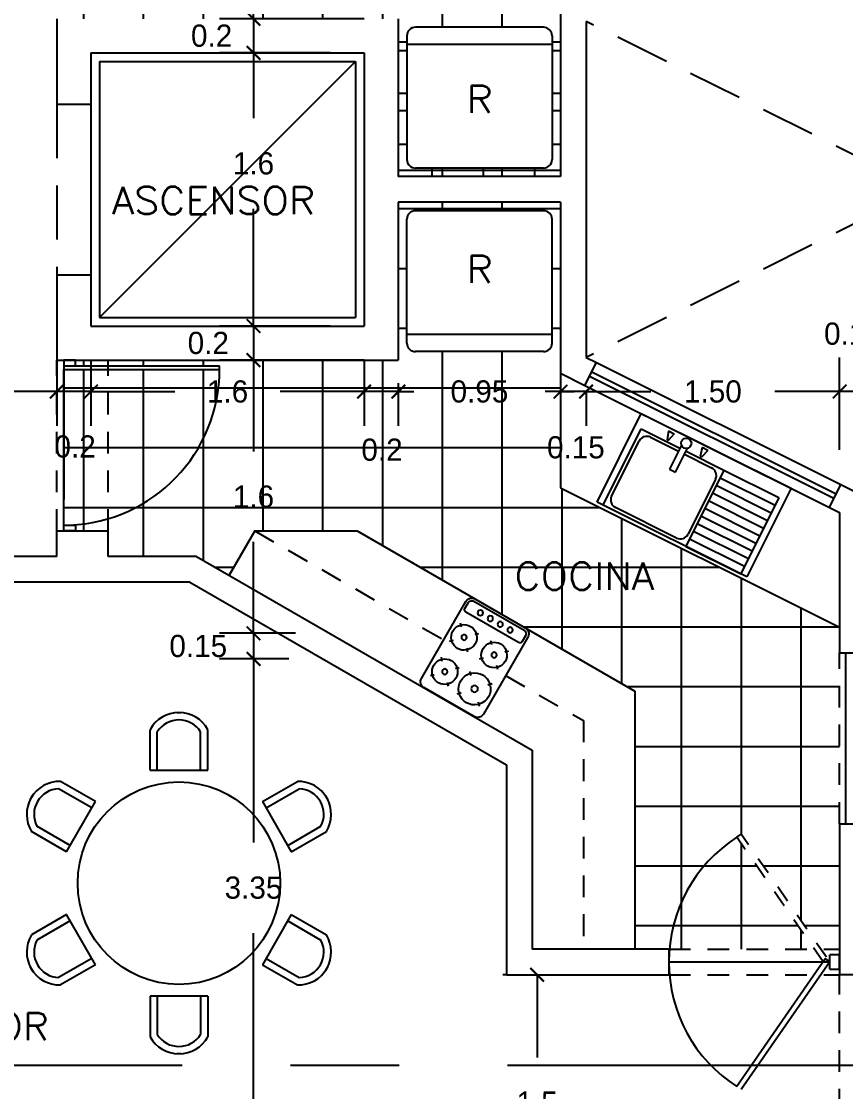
# Model space of a CAD drawing. Header units: millimetres. Extents: x 223 to 336, y 70 to 139.
# Drawn here: x 309.39 to 314.22, y 123.63 to 129.9 of the extents above; entities that cross this region are included whole.
import ezdxf

# ---------------------------------------------------------------- set-up
doc = ezdxf.new("R2010")
doc.units = ezdxf.units.MM
for name, pattern in [('CENTERX2', [101.6, 63.5, -12.7, 12.7, -12.7]), ('DASHED', [9.525, 6.35, -3.175]), ('HIDDEN', [9.525, 6.35, -3.175])]:
    doc.linetypes.add(name, pattern=pattern)
doc.layers.add('COTAS', color=3, linetype='Continuous', lineweight=9)
for name, color, linetype in [('linea-corte', 140, 'CENTERX2'), ('MUEBLES', 253, 'Continuous'), ('MUROS', 5, 'Continuous'), ('MUROS-BAJOS', 40, 'Continuous'), ('pisos', 8, 'Continuous'), ('PROYECCIONES', 6, 'HIDDEN'), ('PUERTAS', 2, 'Continuous'), ('TEXTOS', 4, 'Continuous')]:
    doc.layers.add(name, color=color, linetype=linetype)
doc.layers.add('VENTANAS', color=250, linetype='Continuous', plot=False)
doc.styles.add('ROMANS', font='romans.shx', dxfattribs={"height": 0.05})
doc.dimstyles.new('ISO-25', dxfattribs={"dimtxt": 0.13, "dimasz": 0.08, "dimexe": 0.2, "dimexo": 0.2, "dimgap": 0.2, "dimtad": 0, "dimtih": 1, "dimtoh": 1, "dimdec": 3, "dimdsep": 46, "dimtxsty": 'Standard', "dimblk": 'ARCHTICK', "dimcen": 3, "dimadec": 0, "dimazin": 0, "dimtfac": 1, "dimtdec": 3, "dimtmove": 0, "dimatfit": 3, "dimldrblk": 'ARCHTICK', "dimfxl": 1, "dimarcsym": 0})

# ---------------------------------------------------------------- blocks, each defined once
blk = doc.blocks.new('Lava032d')
for p, q in [((-0.49, 0), (0.49, 0)), ((-0.49, -0.58), (-0.49, 0)), ((0.49, 0), (0.49, -0.58)), ((-0.3019, -0.0191), (-0.2864, -0.0704)), ((-0.3019, -0.0191), (-0.2648, -0.0191)), ((-0.2648, -0.0191), (-0.2785, -0.0704)), ((-0.1971, -0.0605), (-0.1971, -0.2182)), ((-0.1571, -0.2182), (-0.1571, -0.0605)), ((-0.0462, -0.0191), (-0.0832, -0.0191)), ((-0.0832, -0.0191), (-0.0696, -0.0703)), ((-0.0462, -0.0191), (-0.0616, -0.0703)), ((-0.45, -0.58), (-0.45, -0.08)), ((-0.45, -0.08), (-0.1971, -0.08)), ((-0.38, -0.1), (-0.1971, -0.1)), ((-0.2864, -0.0704), (-0.2785, -0.0704)), ((-0.1571, -0.08), (0.0901, -0.08)), ((-0.1571, -0.1), (0.0201, -0.1)), ((-0.0696, -0.0703), (-0.0616, -0.0703)), ((0.0901, -0.08), (0.0901, -0.58)), ((0.0901, -0.08), (0.45, -0.08)), ((0.45, -0.08), (0.45, -0.58)), ((-0.43, -0.51), (-0.43, -0.15)), ((0.0701, -0.15), (0.0701, -0.51)), ((0.0901, -0.13), (0.45, -0.13)), ((0.0901, -0.18), (0.45, -0.18)), ((-0.1971, -0.2182), (-0.1571, -0.2182)), ((0.0901, -0.23), (0.45, -0.23)), ((0.0901, -0.28), (0.45, -0.28)), ((0.0901, -0.33), (0.45, -0.33)), ((0.0901, -0.38), (0.45, -0.38)), ((0.0901, -0.43), (0.45, -0.43)), ((0.0901, -0.48), (0.45, -0.48)), ((0.0201, -0.56), (-0.38, -0.56)), ((0.0901, -0.53), (0.45, -0.53)), ((0.49, -0.58), (-0.49, -0.58)), ((0.0901, -0.58), (0.45, -0.58))]:
    blk.add_line(p, q)
blk.add_circle((-0.1771, -0.0382), 0.03)
for centre, start, end in [((-0.38, -0.15), 90, 180), ((0.0201, -0.15), 0, 90), ((-0.38, -0.51), 180, 270), ((0.0201, -0.51), 270, 0)]:
    blk.add_arc(centre, 0.05, start, end)
blk = doc.blocks.new('_ARCHTICK')
at = {"color": 0, "linetype": 'ByBlock', "const_width": 0.15}
blk.add_lwpolyline([(-0.5, -0.5), (0.5, 0.5)], dxfattribs=at)
blk = doc.blocks.new('*D377')
at = {"layer": 'COTAS', "color": 0, "lineweight": -2, "ltscale": 0.05, "transparency": 16777216}
for p, q in [((311.3966, 127.9128), (310.5485, 127.9128)), ((310.7485, 127.9128), (310.7485, 127.3778)), ((310.7485, 126.3128), (310.7485, 126.8478)), ((310.995, 126.3128), (310.5485, 126.3128))]:
    blk.add_line(p, q, dxfattribs=at)
at = {"layer": 'Defpoints', "color": 0, "ltscale": 0.05, "transparency": 16777216}
for p in [(311.5966, 127.9128), (310.7485, 126.3128), (311.195, 126.3128)]:
    blk.add_point(p, dxfattribs=at)
at = {"layer": 'COTAS', "color": 0, "lineweight": -2, "ltscale": 0.05, "transparency": 16777216, "xscale": 0.08, "yscale": 0.08, "zscale": 0.08}
for p, rotation in [((310.7485, 127.9128), 90), ((310.7485, 126.3128), 270)]:
    blk.add_blockref('_ARCHTICK', p, dxfattribs=dict(at, rotation=rotation))
at = {"layer": 'COTAS', "color": 0, "ltscale": 0.05, "transparency": 16777216, "insert": (310.7485, 127.1128), "char_height": 0.13, "attachment_point": 5}
blk.add_mtext('1.6', dxfattribs=at)
blk = doc.blocks.new('Coci02_p')
for p, q in [((0.33, 0), (-0.33, 0)), ((-0.38, -0.05), (-0.38, -0.48)), ((-0.2939, -0.0526), (-0.2718, -0.0762)), ((-0.1026, -0.0561), (-0.1262, -0.0782)), ((0.011, -0.0719), (0.0322, -0.0928)), ((0.1681, -0.071), (0.1472, -0.0922)), ((0.26, -0.04), (0.26, -0.49)), ((0.33, -0.02), (0.28, -0.02)), ((0.36, -0.48), (0.36, -0.05)), ((0.38, -0.48), (0.38, -0.05)), ((-0.2974, -0.2439), (-0.2738, -0.2218)), ((-0.1061, -0.2474), (-0.1282, -0.2238)), ((0.0119, -0.229), (0.0328, -0.2078)), ((0.169, -0.2281), (0.1478, -0.2072)), ((-0.2791, -0.3273), (-0.2579, -0.3472)), ((-0.1223, -0.3259), (-0.1422, -0.3471)), ((0.0124, -0.3309), (0.0335, -0.3507)), ((0.1691, -0.3294), (0.1493, -0.3506)), ((-0.2777, -0.4841), (-0.2578, -0.4629)), ((-0.1209, -0.4827), (-0.1421, -0.4628)), ((0.0138, -0.4876), (0.0336, -0.4665)), ((0.1706, -0.4862), (0.1494, -0.4664)), ((-0.33, -0.53), (0.33, -0.53)), ((0.28, -0.51), (0.33, -0.51))]:
    blk.add_line(p, q)
for centre, radius in [((-0.2, -0.15), 0.0251), ((0.09, -0.15), 0.02), ((0.31, -0.14), 0.02), ((0.31, -0.225), 0.02), ((0.31, -0.31), 0.02), ((-0.2, -0.405), 0.02), ((0.0915, -0.4085), 0.02), ((0.31, -0.395), 0.02)]:
    blk.add_circle(centre, radius)
for centre, radius, start, end in [((-0.33, -0.05), 0.05, 90, 180), ((0.33, -0.05), 0.05, 0, 90), ((-0.2, -0.15), 0.1191, 138.01696, 221.98304), ((-0.2, -0.15), 0.1191, 48.01696, 131.98304), ((-0.2, -0.15), 0.1191, 318.01696, 41.98304), ((0.09, -0.15), 0.095, 48.01696, 131.98304), ((0.28, -0.04), 0.02, 90, 180), ((0.33, -0.05), 0.03, 0, 90), ((0.09, -0.15), 0.095, 138.01696, 221.98304), ((0.09, -0.15), 0.095, 318.01696, 41.98304), ((0.09, -0.15), 0.095, 228.01696, 311.98304), ((-0.2, -0.15), 0.1191, 228.01696, 311.98304), ((-0.2, -0.405), 0.095, 48.01696, 131.98304), ((0.0915, -0.4085), 0.095, 48.01696, 131.98304), ((-0.2, -0.405), 0.095, 138.01696, 221.98304), ((-0.2, -0.405), 0.095, 318.01696, 41.98304), ((0.0915, -0.4085), 0.095, 138.01696, 221.98304), ((0.0915, -0.4085), 0.095, 318.01696, 41.98304), ((-0.2, -0.405), 0.095, 228.01696, 311.98304), ((-0.33, -0.48), 0.05, 180, 270), ((0.0915, -0.4085), 0.095, 228.01696, 311.98304), ((0.28, -0.49), 0.02, 180, 270), ((0.33, -0.48), 0.05, 270, 0), ((0.33, -0.48), 0.03, 270, 0)]:
    blk.add_arc(centre, radius, start, end)
blk = doc.blocks.new('*D378')
at = {"layer": 'COTAS', "color": 0, "lineweight": -2, "ltscale": 0.05, "transparency": 16777216}
for p, q in [((310.7485, 126.3128), (310.7485, 126.3928)), ((310.995, 126.3128), (310.5485, 126.3128)), ((310.7485, 126.3128), (310.7485, 126.1628)), ((310.7485, 126.3128), (310.7485, 126.1628)), ((310.9548, 126.1628), (310.5485, 126.1628)), ((310.7485, 126.1628), (310.7485, 126.0828))]:
    blk.add_line(p, q, dxfattribs=at)
at = {"layer": 'Defpoints', "color": 0, "ltscale": 0.05, "transparency": 16777216}
for p in [(311.195, 126.3128), (310.7485, 126.1628), (311.1548, 126.1628)]:
    blk.add_point(p, dxfattribs=at)
at = {"layer": 'COTAS', "color": 0, "lineweight": -2, "ltscale": 0.05, "transparency": 16777216, "xscale": 0.08, "yscale": 0.08, "zscale": 0.08}
for p, rotation in [((310.7485, 126.3128), 270), ((310.7485, 126.1628), 90)]:
    blk.add_blockref('_ARCHTICK', p, dxfattribs=dict(at, rotation=rotation))
at = {"layer": 'COTAS', "color": 0, "ltscale": 0.05, "transparency": 16777216, "insert": (310.425, 126.2378), "char_height": 0.13, "attachment_point": 5}
blk.add_mtext('0.15', dxfattribs=at)
blk = doc.blocks.new('Comedor')
at = {"layer": 'MUEBLES'}
for p, q in [((-0.603, 1.0137), (-0.5764, 1.029)), ((-0.2609, 0.7518), (-0.3936, 0.9817)), ((-0.2176, 0.7768), (-0.3576, 1.0194)), ((0.2176, 0.7768), (0.3576, 1.0194)), ((0.2609, 0.7518), (0.3936, 0.9817)), ((0.5764, 1.029), (0.603, 1.0137)), ((-0.564, 0.5768), (-0.704, 0.8194)), ((-0.5207, 0.6018), (-0.6534, 0.8317)), ((0.5207, 0.6018), (0.6534, 0.8317)), ((0.564, 0.5768), (0.704, 0.8194)), ((-0.564, 0.5768), (-0.2176, 0.7768)), ((0.2176, 0.7768), (0.564, 0.5768)), ((-0.7815, 0.2), (-1.0617, 0.2)), ((-0.7815, 0.15), (-1.047, 0.15)), ((-0.7815, -0.2), (-0.7815, 0.2)), ((0.7815, 0.2), (1.0617, 0.2)), ((0.7815, 0.2), (0.7815, -0.2)), ((0.7815, 0.15), (1.047, 0.15)), ((-1.1794, -0.0153), (-1.1794, 0.0153)), ((1.1794, 0.0153), (1.1794, -0.0153)), ((-0.7815, -0.2), (-1.0617, -0.2)), ((-0.7815, -0.15), (-1.047, -0.15)), ((0.7815, -0.15), (1.047, -0.15)), ((0.7815, -0.2), (1.0617, -0.2)), ((-0.564, -0.5768), (-0.704, -0.8194)), ((-0.2176, -0.7768), (-0.564, -0.5768)), ((0.564, -0.5768), (0.2176, -0.7768)), ((0.564, -0.5768), (0.704, -0.8194)), ((-0.5207, -0.6018), (-0.6534, -0.8317)), ((0.5207, -0.6018), (0.6534, -0.8317)), ((-0.2609, -0.7518), (-0.3936, -0.9817)), ((-0.2176, -0.7768), (-0.3576, -1.0194)), ((0.2176, -0.7768), (0.3576, -1.0194)), ((0.2609, -0.7518), (0.3936, -0.9817)), ((-0.5764, -1.029), (-0.603, -1.0137)), ((0.603, -1.0137), (0.5764, -1.029))]:
    blk.add_line(p, q, dxfattribs=at)
blk.add_circle((0, 0), 0.7, dxfattribs=at)
for centre, radius, start, end in [((-0.4758, 0.8241), 0.2283, 58.83604, 181.16396), ((0.4758, 0.8241), 0.2283, 358.83604, 121.16396), ((-0.4758, 0.8241), 0.1778, 62.46994, 177.53006), ((0.4758, 0.8241), 0.1778, 2.46994, 117.53006), ((-0.9516, 0), 0.2283, 118.83604, 241.16396), ((-0.9516, 0), 0.1778, 122.46994, 237.53006), ((0.9516, 0), 0.1778, 302.46994, 57.53006), ((0.9516, 0), 0.2283, 298.83604, 61.16396), ((-0.4758, -0.8241), 0.2283, 178.83604, 301.16396), ((-0.4758, -0.8241), 0.1778, 182.46994, 297.53006), ((0.4758, -0.8241), 0.2283, 238.83604, 1.16396), ((0.4758, -0.8241), 0.1778, 242.46994, 357.53006)]:
    blk.add_arc(centre, radius, start, end, dxfattribs=at)
blk = doc.blocks.new('*D334')
at = {"layer": 'COTAS', "color": 0, "lineweight": -2, "ltscale": 0.05, "transparency": 16777216}
for p, q in [((310.9548, 126.1628), (310.5485, 126.1628)), ((310.7485, 126.1628), (310.7485, 125.0871)), ((310.7485, 122.8128), (310.7485, 124.5571)), ((310.9548, 122.8128), (310.5485, 122.8128))]:
    blk.add_line(p, q, dxfattribs=at)
at = {"layer": 'Defpoints', "color": 0, "ltscale": 0.05, "transparency": 16777216}
for p in [(311.1548, 126.1628), (310.7485, 122.8128), (311.1548, 122.8128)]:
    blk.add_point(p, dxfattribs=at)
at = {"layer": 'COTAS', "color": 0, "lineweight": -2, "ltscale": 0.05, "transparency": 16777216, "xscale": 0.08, "yscale": 0.08, "zscale": 0.08}
for p, rotation in [((310.7485, 126.1628), 90), ((310.7485, 122.8128), 270)]:
    blk.add_blockref('_ARCHTICK', p, dxfattribs=dict(at, rotation=rotation))
at = {"layer": 'COTAS', "color": 0, "ltscale": 0.05, "transparency": 16777216, "insert": (310.7485, 124.8221), "char_height": 0.13, "attachment_point": 5}
blk.add_mtext('3.35', dxfattribs=at)
blk = doc.blocks.new('*D341')
at = {"layer": 'COTAS', "color": 0, "lineweight": -2, "ltscale": 0.05, "transparency": 16777216}
for p, q in [((312.2306, 124.3128), (312.2087, 124.3128)), ((312.4087, 124.3128), (312.4087, 123.8278)), ((312.4087, 122.8128), (312.4087, 123.2978)), ((312.2306, 122.8128), (312.2087, 122.8128))]:
    blk.add_line(p, q, dxfattribs=at)
at = {"layer": 'Defpoints', "color": 0, "ltscale": 0.05, "transparency": 16777216}
for p in [(312.4306, 124.3128), (312.4087, 122.8128), (312.4306, 122.8128)]:
    blk.add_point(p, dxfattribs=at)
at = {"layer": 'COTAS', "color": 0, "lineweight": -2, "ltscale": 0.05, "transparency": 16777216, "xscale": 0.08, "yscale": 0.08, "zscale": 0.08}
for p, rotation in [((312.4087, 124.3128), 90), ((312.4087, 122.8128), 270)]:
    blk.add_blockref('_ARCHTICK', p, dxfattribs=dict(at, rotation=rotation))
at = {"layer": 'COTAS', "color": 0, "ltscale": 0.05, "transparency": 16777216, "insert": (312.4087, 123.5628), "char_height": 0.13, "attachment_point": 5}
blk.add_mtext('1.5', dxfattribs=at)
blk = doc.blocks.new('*D372')
at = {"layer": 'COTAS', "color": 0, "lineweight": -2, "ltscale": 0.05, "transparency": 16777216}
for p, q in [((311.5966, 127.7773), (311.5966, 127.5286)), ((311.5966, 127.7286), (311.5166, 127.7286)), ((311.5966, 127.7286), (311.6874, 127.7286)), ((312.5466, 127.7286), (312.4558, 127.7286)), ((312.5466, 127.7286), (312.6266, 127.7286)), ((312.5466, 127.6357), (312.5466, 127.5286))]:
    blk.add_line(p, q, dxfattribs=at)
at = {"layer": 'Defpoints', "color": 0, "ltscale": 0.05, "transparency": 16777216}
for p in [(311.5966, 127.9773), (312.5466, 127.8357), (311.5966, 127.7286)]:
    blk.add_point(p, dxfattribs=at)
at = {"layer": 'COTAS', "color": 0, "lineweight": -2, "ltscale": 0.05, "transparency": 16777216, "xscale": 0.08, "yscale": 0.08, "zscale": 0.08}
blk.add_blockref('_ARCHTICK', (311.5966, 127.7286), dxfattribs=at)
at = {"layer": 'COTAS', "color": 0, "lineweight": -2, "ltscale": 0.05, "transparency": 16777216, "xscale": 0.08, "yscale": 0.08, "zscale": 0.08, "rotation": 180}
blk.add_blockref('_ARCHTICK', (312.5466, 127.7286), dxfattribs=at)
at = {"layer": 'COTAS', "color": 0, "ltscale": 0.05, "transparency": 16777216, "insert": (312.0716, 127.7286), "char_height": 0.13, "attachment_point": 5}
blk.add_mtext('0.95', dxfattribs=at)
blk = doc.blocks.new('*D380')
at = {"layer": 'COTAS', "color": 0, "lineweight": -2, "ltscale": 0.05, "transparency": 16777216}
for p, q in [((309.7966, 127.9128), (309.7966, 127.5286)), ((311.3966, 127.9128), (311.3966, 127.5286)), ((309.7966, 127.7286), (310.2883, 127.7286)), ((311.3966, 127.7286), (310.9049, 127.7286))]:
    blk.add_line(p, q, dxfattribs=at)
at = {"layer": 'Defpoints', "color": 0, "ltscale": 0.05, "transparency": 16777216}
for p in [(309.7966, 128.1128), (311.3966, 128.1128), (309.7966, 127.7286)]:
    blk.add_point(p, dxfattribs=at)
at = {"layer": 'COTAS', "color": 0, "lineweight": -2, "ltscale": 0.05, "transparency": 16777216, "xscale": 0.08, "yscale": 0.08, "zscale": 0.08, "rotation": 180}
blk.add_blockref('_ARCHTICK', (309.7966, 127.7286), dxfattribs=at)
at = {"layer": 'COTAS', "color": 0, "lineweight": -2, "ltscale": 0.05, "transparency": 16777216, "xscale": 0.08, "yscale": 0.08, "zscale": 0.08}
blk.add_blockref('_ARCHTICK', (311.3966, 127.7286), dxfattribs=at)
at = {"layer": 'COTAS', "color": 0, "ltscale": 0.05, "transparency": 16777216, "insert": (310.5966, 127.7286), "char_height": 0.13, "attachment_point": 5}
blk.add_mtext('1.6', dxfattribs=at)
blk = doc.blocks.new('*D379')
at = {"layer": 'COTAS', "color": 0, "lineweight": -2, "ltscale": 0.05, "transparency": 16777216}
for p, q in [((309.5966, 127.9128), (309.5966, 127.5286)), ((309.7966, 127.9128), (309.7966, 127.5286)), ((309.5966, 127.7286), (309.5166, 127.7286)), ((309.7966, 127.7286), (309.5966, 127.7286)), ((309.7966, 127.7286), (309.8766, 127.7286))]:
    blk.add_line(p, q, dxfattribs=at)
at = {"layer": 'Defpoints', "color": 0, "ltscale": 0.05, "transparency": 16777216}
for p in [(309.5966, 128.1128), (309.7966, 128.1128), (309.5966, 127.7286)]:
    blk.add_point(p, dxfattribs=at)
at = {"layer": 'COTAS', "color": 0, "lineweight": -2, "ltscale": 0.05, "transparency": 16777216, "xscale": 0.08, "yscale": 0.08, "zscale": 0.08}
blk.add_blockref('_ARCHTICK', (309.5966, 127.7286), dxfattribs=at)
at = {"layer": 'COTAS', "color": 0, "lineweight": -2, "ltscale": 0.05, "transparency": 16777216, "xscale": 0.08, "yscale": 0.08, "zscale": 0.08, "rotation": 180}
blk.add_blockref('_ARCHTICK', (309.7966, 127.7286), dxfattribs=at)
at = {"layer": 'COTAS', "color": 0, "ltscale": 0.05, "transparency": 16777216, "insert": (309.704, 127.4062), "char_height": 0.13, "attachment_point": 5}
blk.add_mtext('0.2', dxfattribs=at)
blk = doc.blocks.new('*D376')
at = {"layer": 'COTAS', "color": 0, "lineweight": -2, "ltscale": 0.05, "transparency": 16777216}
for p, q in [((310.7485, 128.1128), (310.7485, 128.1928)), ((311.1966, 128.1128), (310.5485, 128.1128)), ((310.7485, 128.1128), (310.7485, 127.9128)), ((310.7485, 128.1128), (310.7485, 127.9128)), ((311.3966, 127.9128), (310.5485, 127.9128)), ((310.7485, 127.9128), (310.7485, 127.8328))]:
    blk.add_line(p, q, dxfattribs=at)
at = {"layer": 'Defpoints', "color": 0, "ltscale": 0.05, "transparency": 16777216}
for p in [(311.3966, 128.1128), (310.7485, 127.9128), (311.5966, 127.9128)]:
    blk.add_point(p, dxfattribs=at)
at = {"layer": 'COTAS', "color": 0, "lineweight": -2, "ltscale": 0.05, "transparency": 16777216, "xscale": 0.08, "yscale": 0.08, "zscale": 0.08}
for p, rotation in [((310.7485, 128.1128), 270), ((310.7485, 127.9128), 90)]:
    blk.add_blockref('_ARCHTICK', p, dxfattribs=dict(at, rotation=rotation))
at = {"layer": 'COTAS', "color": 0, "ltscale": 0.05, "transparency": 16777216, "insert": (310.4838, 128.0128), "char_height": 0.13, "attachment_point": 5}
blk.add_mtext('0.2', dxfattribs=at)
blk = doc.blocks.new('*D375')
at = {"layer": 'COTAS', "color": 0, "lineweight": -2, "ltscale": 0.05, "transparency": 16777216}
for p, q in [((311.1966, 129.7128), (310.5485, 129.7128)), ((310.7485, 129.7128), (310.7485, 129.3297)), ((310.7485, 128.1128), (310.7485, 128.7997)), ((311.1966, 128.1128), (310.5485, 128.1128))]:
    blk.add_line(p, q, dxfattribs=at)
at = {"layer": 'Defpoints', "color": 0, "ltscale": 0.05, "transparency": 16777216}
for p in [(311.3966, 129.7128), (310.7485, 128.1128), (311.3966, 128.1128)]:
    blk.add_point(p, dxfattribs=at)
at = {"layer": 'COTAS', "color": 0, "lineweight": -2, "ltscale": 0.05, "transparency": 16777216, "xscale": 0.08, "yscale": 0.08, "zscale": 0.08}
for p, rotation in [((310.7485, 129.7128), 90), ((310.7485, 128.1128), 270)]:
    blk.add_blockref('_ARCHTICK', p, dxfattribs=dict(at, rotation=rotation))
at = {"layer": 'COTAS', "color": 0, "ltscale": 0.05, "transparency": 16777216, "insert": (310.7485, 129.0647), "char_height": 0.13, "attachment_point": 5}
blk.add_mtext('1.6', dxfattribs=at)
blk = doc.blocks.new('*D374')
at = {"layer": 'COTAS', "color": 0, "lineweight": -2, "ltscale": 0.05, "transparency": 16777216}
for p, q in [((310.7485, 129.9128), (310.7485, 129.9928)), ((311.3966, 129.9128), (310.5485, 129.9128)), ((310.7485, 129.9128), (310.7485, 129.7128)), ((310.7485, 129.9128), (310.7485, 129.7128)), ((311.1966, 129.7128), (310.5485, 129.7128)), ((310.7485, 129.7128), (310.7485, 129.6328))]:
    blk.add_line(p, q, dxfattribs=at)
at = {"layer": 'Defpoints', "color": 0, "ltscale": 0.05, "transparency": 16777216}
for p in [(311.5966, 129.9128), (310.7485, 129.7128), (311.3966, 129.7128)]:
    blk.add_point(p, dxfattribs=at)
at = {"layer": 'COTAS', "color": 0, "lineweight": -2, "ltscale": 0.05, "transparency": 16777216, "xscale": 0.08, "yscale": 0.08, "zscale": 0.08}
for p, rotation in [((310.7485, 129.9128), 270), ((310.7485, 129.7128), 90)]:
    blk.add_blockref('_ARCHTICK', p, dxfattribs=dict(at, rotation=rotation))
at = {"layer": 'COTAS', "color": 0, "ltscale": 0.05, "transparency": 16777216, "insert": (310.5032, 129.8128), "char_height": 0.13, "attachment_point": 5}
blk.add_mtext('0.2', dxfattribs=at)
blk = doc.blocks.new('*D373')
at = {"layer": 'COTAS', "color": 0, "lineweight": -2, "ltscale": 0.05, "transparency": 16777216}
for p, q in [((311.3966, 127.9128), (311.3966, 127.5286)), ((311.5966, 127.7773), (311.5966, 127.5286)), ((311.3966, 127.7286), (311.3166, 127.7286)), ((311.5966, 127.7286), (311.3966, 127.7286)), ((311.5966, 127.7286), (311.6766, 127.7286))]:
    blk.add_line(p, q, dxfattribs=at)
at = {"layer": 'Defpoints', "color": 0, "ltscale": 0.05, "transparency": 16777216}
for p in [(311.3966, 128.1128), (311.5966, 127.9773), (311.3966, 127.7286)]:
    blk.add_point(p, dxfattribs=at)
at = {"layer": 'COTAS', "color": 0, "lineweight": -2, "ltscale": 0.05, "transparency": 16777216, "xscale": 0.08, "yscale": 0.08, "zscale": 0.08}
blk.add_blockref('_ARCHTICK', (311.3966, 127.7286), dxfattribs=at)
at = {"layer": 'COTAS', "color": 0, "lineweight": -2, "ltscale": 0.05, "transparency": 16777216, "xscale": 0.08, "yscale": 0.08, "zscale": 0.08, "rotation": 180}
blk.add_blockref('_ARCHTICK', (311.5966, 127.7286), dxfattribs=at)
at = {"layer": 'COTAS', "color": 0, "ltscale": 0.05, "transparency": 16777216, "insert": (311.501, 127.3874), "char_height": 0.13, "attachment_point": 5}
blk.add_mtext('0.2', dxfattribs=at)
blk = doc.blocks.new('*D369')
at = {"layer": 'COTAS', "color": 0, "lineweight": -2, "ltscale": 0.05, "transparency": 16777216}
for p, q in [((309.9466, 131.5128), (310.9485, 131.5128)), ((310.7485, 131.5128), (310.7485, 130.9778)), ((310.7485, 129.9128), (310.7485, 130.4478)), ((311.3966, 129.9128), (310.5485, 129.9128))]:
    blk.add_line(p, q, dxfattribs=at)
at = {"layer": 'Defpoints', "color": 0, "ltscale": 0.05, "transparency": 16777216}
for p in [(309.7466, 131.5128), (310.7485, 129.9128), (311.5966, 129.9128)]:
    blk.add_point(p, dxfattribs=at)
at = {"layer": 'COTAS', "color": 0, "lineweight": -2, "ltscale": 0.05, "transparency": 16777216, "xscale": 0.08, "yscale": 0.08, "zscale": 0.08}
for p, rotation in [((310.7485, 131.5128), 90), ((310.7485, 129.9128), 270)]:
    blk.add_blockref('_ARCHTICK', p, dxfattribs=dict(at, rotation=rotation))
at = {"layer": 'COTAS', "color": 0, "ltscale": 0.05, "transparency": 16777216, "insert": (310.7485, 130.7128), "char_height": 0.13, "attachment_point": 5}
blk.add_mtext('1.6', dxfattribs=at)
blk = doc.blocks.new('*D362')
at = {"layer": 'COTAS', "color": 0, "lineweight": -2, "ltscale": 0.05, "transparency": 16777216}
for p, q in [((307.7966, 128.5878), (307.7966, 127.5286)), ((309.5966, 127.9128), (309.5966, 127.5286)), ((307.7966, 127.7286), (308.3883, 127.7286)), ((309.5966, 127.7286), (309.0049, 127.7286))]:
    blk.add_line(p, q, dxfattribs=at)
at = {"layer": 'Defpoints', "color": 0, "ltscale": 0.05, "transparency": 16777216}
for p in [(307.7966, 128.7878), (309.5966, 128.1128), (307.7966, 127.7286)]:
    blk.add_point(p, dxfattribs=at)
at = {"layer": 'COTAS', "color": 0, "lineweight": -2, "ltscale": 0.05, "transparency": 16777216, "xscale": 0.08, "yscale": 0.08, "zscale": 0.08, "rotation": 180}
blk.add_blockref('_ARCHTICK', (307.7966, 127.7286), dxfattribs=at)
at = {"layer": 'COTAS', "color": 0, "lineweight": -2, "ltscale": 0.05, "transparency": 16777216, "xscale": 0.08, "yscale": 0.08, "zscale": 0.08}
blk.add_blockref('_ARCHTICK', (309.5966, 127.7286), dxfattribs=at)
at = {"layer": 'COTAS', "color": 0, "ltscale": 0.05, "transparency": 16777216, "insert": (308.6966, 127.7286), "char_height": 0.13, "attachment_point": 5}
blk.add_mtext('1.8', dxfattribs=at)
blk = doc.blocks.new('*D370')
at = {"layer": 'COTAS', "color": 0, "lineweight": -2, "ltscale": 0.05, "transparency": 16777216}
for p, q in [((314.1806, 127.3877), (314.1806, 127.9286)), ((312.6966, 127.7286), (313.0761, 127.7286)), ((312.6966, 127.7285), (312.6966, 127.5286)), ((314.1806, 127.7286), (313.8011, 127.7286))]:
    blk.add_line(p, q, dxfattribs=at)
at = {"layer": 'Defpoints', "color": 0, "ltscale": 0.05, "transparency": 16777216}
for p in [(312.6966, 127.9285), (312.6966, 127.7286), (314.1806, 127.1877)]:
    blk.add_point(p, dxfattribs=at)
at = {"layer": 'COTAS', "color": 0, "lineweight": -2, "ltscale": 0.05, "transparency": 16777216, "xscale": 0.08, "yscale": 0.08, "zscale": 0.08, "rotation": 180}
blk.add_blockref('_ARCHTICK', (312.6966, 127.7286), dxfattribs=at)
at = {"layer": 'COTAS', "color": 0, "lineweight": -2, "ltscale": 0.05, "transparency": 16777216, "xscale": 0.08, "yscale": 0.08, "zscale": 0.08}
blk.add_blockref('_ARCHTICK', (314.1806, 127.7286), dxfattribs=at)
at = {"layer": 'COTAS', "color": 0, "ltscale": 0.05, "transparency": 16777216, "insert": (313.4386, 127.7286), "char_height": 0.13, "attachment_point": 5}
blk.add_mtext('1.50', dxfattribs=at)
blk = doc.blocks.new('*D384')
at = {"layer": 'COTAS', "color": 0, "lineweight": -2, "ltscale": 0.05, "transparency": 16777216}
for p, q in [((314.1806, 127.3877), (314.1806, 127.9286)), ((314.3306, 127.3128), (314.3306, 127.9286)), ((314.1806, 127.7286), (314.1006, 127.7286)), ((314.3306, 127.7286), (314.1806, 127.7286)), ((314.3306, 127.7286), (314.4106, 127.7286))]:
    blk.add_line(p, q, dxfattribs=at)
at = {"layer": 'Defpoints', "color": 0, "ltscale": 0.05, "transparency": 16777216}
for p in [(314.1806, 127.7286), (314.1806, 127.1877), (314.3306, 127.1128)]:
    blk.add_point(p, dxfattribs=at)
at = {"layer": 'COTAS', "color": 0, "lineweight": -2, "ltscale": 0.05, "transparency": 16777216, "xscale": 0.08, "yscale": 0.08, "zscale": 0.08}
blk.add_blockref('_ARCHTICK', (314.1806, 127.7286), dxfattribs=at)
at = {"layer": 'COTAS', "color": 0, "lineweight": -2, "ltscale": 0.05, "transparency": 16777216, "xscale": 0.08, "yscale": 0.08, "zscale": 0.08, "rotation": 180}
blk.add_blockref('_ARCHTICK', (314.3306, 127.7286), dxfattribs=at)
at = {"layer": 'COTAS', "color": 0, "ltscale": 0.05, "transparency": 16777216, "insert": (314.2588, 128.0673), "char_height": 0.13, "attachment_point": 5}
blk.add_mtext('0.15', dxfattribs=at)
blk = doc.blocks.new('*D371')
at = {"layer": 'COTAS', "color": 0, "lineweight": -2, "ltscale": 0.05, "transparency": 16777216}
for p, q in [((312.5466, 127.7286), (312.4666, 127.7286)), ((312.6966, 127.7286), (312.5466, 127.7286)), ((312.6966, 127.7286), (312.7766, 127.7286)), ((312.6966, 127.7285), (312.6966, 127.5286)), ((312.5466, 127.6357), (312.5466, 127.5286))]:
    blk.add_line(p, q, dxfattribs=at)
at = {"layer": 'Defpoints', "color": 0, "ltscale": 0.05, "transparency": 16777216}
for p in [(312.6966, 127.9285), (312.5466, 127.8357), (312.5466, 127.7286)]:
    blk.add_point(p, dxfattribs=at)
at = {"layer": 'COTAS', "color": 0, "lineweight": -2, "ltscale": 0.05, "transparency": 16777216, "xscale": 0.08, "yscale": 0.08, "zscale": 0.08}
blk.add_blockref('_ARCHTICK', (312.5466, 127.7286), dxfattribs=at)
at = {"layer": 'COTAS', "color": 0, "lineweight": -2, "ltscale": 0.05, "transparency": 16777216, "xscale": 0.08, "yscale": 0.08, "zscale": 0.08, "rotation": 180}
blk.add_blockref('_ARCHTICK', (312.6966, 127.7286), dxfattribs=at)
at = {"layer": 'COTAS', "color": 0, "ltscale": 0.05, "transparency": 16777216, "insert": (312.6363, 127.4015), "char_height": 0.13, "attachment_point": 5}
blk.add_mtext('0.15', dxfattribs=at)

msp = doc.modelspace()

# ---------------------------------------------------------------- hatches: boundary and pattern name
at = {"layer": 'pisos', "ltscale": 0.05}
h = msp.add_hatch(dxfattribs=at)
h.set_pattern_fill('_USER', color=256, scale=0.35, angle=270, style=0, double=1, pattern_type=0)
h.set_pattern_definition([(90, (6.6551, 257.8256), (0.35, 6e-17), []), (0, (6.6551, 257.8256), (0, -0.35), [])])
h.paths.add_polyline_path([(311.59661, 129.91281), (309.70561, 129.91281), (309.70561, 129.94681), (310.40336, 129.94681), (310.54975, 129.94681), (310.54975, 129.96706, 0.3925733), (309.70561, 130.8769), (309.70561, 130.91281), (309.89661, 130.91281), (309.89661, 131.06281), (310.41557, 131.06281), (310.60577, 131.17262), (310.75577, 130.91281), (311.35577, 130.91281), (312.98064, 131.85093), (312.98064, 133.36281), (313.18388, 133.36281, 0.2317712), (313.57828, 132.70767), (313.60438, 132.6896), (314.07051, 133.36281), (314.18064, 133.36281), (314.18064, 132.62813), (314.18064, 131.62813), (314.18064, 131.47618), (312.54661, 130.66053), (312.54661, 129.98993), (312.54661, 128.98781), (311.59661, 128.98781)])
h.paths.add_polyline_path([(311.69661, 129.86281, 0.4142136), (311.64661, 129.81281), (311.64661, 129.08781, 0.4142136), (311.69661, 129.03781), (312.44661, 129.03781, 0.4142136), (312.49661, 129.08781), (312.49661, 129.81281, 0.4142136), (312.44661, 129.86281)], flags=16)
h.paths.add_polyline_path([(310.54975, 129.96745), (310.54975, 129.96706), (309.63761, 129.96706), (309.63761, 130.72881), (309.63761, 130.87881), (309.67161, 130.87881, -0.4032588)])
h.paths.add_polyline_path([(313.57828, 132.70767, -0.2317712), (313.18388, 133.36281), (314.03189, 133.36281)])
h.paths.add_polyline_path([(311.94445, 129.50059), (312.21963, 129.50059), (312.21963, 129.26059), (311.94445, 129.26059)], flags=8)
h.paths.add_polyline_path([(312.23482, 131.30304), (313.30566, 131.30304), (313.30566, 131.0547), (312.23482, 131.0547)], flags=24)
h = msp.add_hatch(dxfattribs=at)
h.set_pattern_fill('_USER', color=256, scale=0.35, angle=270, style=0, double=1, pattern_type=0)
h.set_pattern_definition([(270, (6.6551, 1e-05), (0.35, -6e-17), []), (0, (6.6551, 1e-05), (0, 0.35), [])])
h.paths.add_polyline_path([(311.59661, 127.91281), (309.70561, 127.91281), (309.70561, 127.87881), (310.40336, 127.87881), (310.54975, 127.87881), (310.54975, 127.85856, -0.3925733), (309.70561, 126.94871), (309.70561, 126.91281), (309.89661, 126.91281), (309.89661, 126.76281), (310.41557, 126.76281), (310.60577, 126.653), (310.75577, 126.91281), (311.35577, 126.91281), (312.98064, 125.97469), (312.98064, 124.46281), (313.18388, 124.46281, -0.2317712), (313.57828, 125.11794), (313.60438, 125.13602), (314.07051, 124.46281), (314.18064, 124.46281), (314.18064, 125.19749), (314.18064, 126.19749), (314.18064, 126.34944), (312.54661, 127.16509), (312.54661, 127.83568), (312.54661, 128.83781), (311.59661, 128.83781)])
h.paths.add_polyline_path([(311.69661, 127.96281, -0.4142136), (311.64661, 128.01281), (311.64661, 128.73781, -0.4142136), (311.69661, 128.78781), (312.44661, 128.78781, -0.4142136), (312.49661, 128.73781), (312.49661, 128.01281, -0.4142136), (312.44661, 127.96281)], flags=16)
h.paths.add_polyline_path([(310.54975, 127.85816), (310.54975, 127.85856), (309.63761, 127.85856), (309.63761, 127.09681), (309.63761, 126.94681), (309.67161, 126.94681, 0.4032588)])
h.paths.add_polyline_path([(313.57828, 125.11794, 0.2317712), (313.18388, 124.46281), (314.03189, 124.46281)])
h.paths.add_polyline_path([(311.94445, 128.32502), (312.21963, 128.32502), (312.21963, 128.56502), (311.94445, 128.56502)], flags=8)
h.paths.add_polyline_path([(312.23482, 126.52257), (313.30566, 126.52257), (313.30566, 126.77092), (312.23482, 126.77092)], flags=24)

# ---------------------------------------------------------------- linework, layer by layer
at = {"layer": 'linea-corte', "ltscale": 0.05}
msp.add_line((335.73083, 123.78159), (297.15788, 123.78159), dxfattribs=at)
at = {"layer": 'MUEBLES', "ltscale": 0.05}
for p, q in [((312.44661, 129.86281), (311.69661, 129.86281)), ((312.49661, 129.76281), (311.64661, 129.76281)), ((312.44661, 129.03781), (311.69661, 129.03781)), ((312.44661, 128.78781), (311.69661, 128.78781)), ((312.49661, 128.06281), (311.64661, 128.06281)), ((312.44661, 127.96281), (311.69661, 127.96281))]:
    msp.add_line(p, q, dxfattribs=at)
at = {"layer": 'MUEBLES'}
for p, q in [((311.64661, 129.81281), (311.64661, 129.08781)), ((312.49661, 129.81281), (312.49661, 129.08781)), ((311.64661, 128.01281), (311.64661, 128.73781)), ((312.49661, 128.01281), (312.49661, 128.73781))]:
    msp.add_line(p, q, dxfattribs=at)
at = {"layer": 'MUEBLES', "ltscale": 0.05}
for centre, start, end in [((311.69661, 129.81281), 90, 180), ((312.44661, 129.81281), 0, 90), ((312.44661, 129.08781), 270, 0), ((312.44661, 128.73781), 0, 90), ((311.69661, 128.01281), 180, 270), ((312.44661, 128.01281), 270, 0)]:
    msp.add_arc(centre, 0.05, start, end, dxfattribs=at)
at = {"layer": 'MUEBLES'}
for centre, start, end in [((311.69661, 129.08781), 180, 270), ((311.69661, 128.73781), 90, 180)]:
    msp.add_arc(centre, 0.05, start, end, dxfattribs=at)
at = {"layer": 'MUROS'}
for p, q in [((312.54661, 129.98376), (312.54661, 128.98781)), ((309.59661, 129.91281), (309.59661, 129.41281)), ((311.59661, 129.91281), (311.59661, 128.98781)), ((312.69661, 129.89716), (312.69661, 127.92846)), ((309.79661, 129.71281), (309.79661, 129.41281)), ((309.79661, 129.71281), (311.39661, 129.71281)), ((311.39661, 129.71281), (311.39661, 128.11281)), ((309.59661, 129.41281), (309.79661, 129.41281)), ((311.59661, 128.83781), (311.59661, 127.91281)), ((312.54661, 128.83781), (312.54661, 127.83568)), ((309.59661, 128.41281), (309.79661, 128.41281)), ((309.59661, 128.41281), (309.59661, 127.91281)), ((309.79661, 128.41281), (309.79661, 128.11281)), ((309.79661, 128.11281), (311.39661, 128.11281)), ((309.59661, 127.91281), (311.59661, 127.91281)), ((309.59661, 126.91281), (309.89661, 126.91281)), ((309.59661, 126.76281), (309.59661, 126.91281)), ((309.89661, 126.76281), (309.89661, 126.91281)), ((309.59661, 126.76281), (309.19661, 126.76281)), ((310.41557, 126.76281), (309.89661, 126.76281)), ((310.37538, 126.61281), (309.15989, 126.61281)), ((313.18285, 124.46281), (312.38064, 124.46281)), ((313.18064, 124.46281), (312.58064, 124.46281)), ((312.23064, 124.31281), (313.18285, 124.31281)), ((312.43064, 124.31281), (313.18064, 124.31281))]:
    msp.add_line(p, q, dxfattribs=at)
at = {"layer": 'MUROS', "ltscale": 0.05}
for p, q in [((312.54661, 128.98781), (311.59661, 128.98781)), ((312.54661, 128.83781), (311.59661, 128.83781)), ((312.68935, 127.76443), (312.75634, 127.89864)), ((312.69661, 127.92846), (312.75634, 127.89864)), ((312.54661, 127.83568), (312.68935, 127.76443)), ((314.12091, 127.04985), (314.1879, 127.18406)), ((314.1879, 127.18406), (314.33064, 127.11281)), ((314.12091, 127.04985), (314.18064, 127.02003)), ((314.18064, 127.02003), (314.18064, 126.89749)), ((314.18064, 126.89749), (314.18064, 126.19749)), ((310.41557, 126.76281), (312.38064, 125.62828)), ((310.37538, 126.61281), (312.23064, 125.54168)), ((314.18064, 126.19749), (314.33064, 126.19749)), ((312.38064, 125.62828), (312.38064, 124.46281)), ((312.23064, 125.54168), (312.23064, 124.31281)), ((314.18064, 125.19749), (314.18064, 124.31281)), ((314.18064, 125.19749), (314.33064, 125.19749)), ((313.18064, 124.46281), (313.18064, 124.31281)), ((314.43064, 124.31281), (314.18064, 124.31281))]:
    msp.add_line(p, q, dxfattribs=at)
at = {"layer": 'MUROS-BAJOS', "ltscale": 0.05}
for p, q in [((312.75634, 127.89864), (314.1879, 127.18406)), ((312.54661, 127.83568), (312.54661, 127.16509)), ((312.68935, 127.76443), (314.12091, 127.04985)), ((312.54661, 127.16509), (314.18064, 126.34944))]:
    msp.add_line(p, q, dxfattribs=at)
at = {"layer": 'pisos', "ltscale": 0.05}
for p, q in [((311.59661, 129.77727), (311.64661, 129.77727)), ((312.49661, 129.77727), (312.54661, 129.77727)), ((309.84661, 129.66281), (309.84661, 128.16281)), ((311.34661, 129.66281), (309.84661, 128.16281)), ((311.59661, 129.47727), (311.64661, 129.47727)), ((312.49661, 129.47727), (312.54661, 129.47727)), ((309.79661, 129.41281), (309.79661, 128.41281)), ((311.59661, 129.17727), (311.64661, 129.17727)), ((312.49661, 129.17727), (312.54661, 129.17727)), ((311.79373, 129.03781), (311.79373, 128.98781)), ((312.09373, 129.03781), (312.09373, 128.98781)), ((312.39373, 129.03781), (312.39373, 128.98781)), ((309.63761, 126.91281), (309.63761, 127.85856)), ((309.63761, 127.85856), (309.63761, 127.09681)), ((314.21564, 126.19749), (314.21564, 125.19749)), ((313.18064, 124.38781), (314.12244, 124.38781))]:
    msp.add_line(p, q, dxfattribs=at)
at = {"layer": 'pisos'}
for p, q in [((309.84661, 129.66281), (311.34661, 129.66281)), ((311.34661, 129.66281), (311.34661, 128.16281)), ((309.84661, 128.16281), (311.34661, 128.16281))]:
    msp.add_line(p, q, dxfattribs=at)
at = {"layer": 'PROYECCIONES', "ltscale": 0.05}
for p, q in [((318.28064, 130.71281), (312.69661, 127.92846)), ((318.28064, 127.11281), (312.69661, 129.89716)), ((309.59661, 129.41281), (309.59661, 128.41281))]:
    msp.add_line(p, q, dxfattribs=at)
at = {"layer": 'PROYECCIONES', "ltscale": 0.02}
for p, q in [((309.59661, 126.91281), (309.59661, 127.91281)), ((309.89661, 126.91281), (309.89661, 127.91281)), ((314.18064, 125.19749), (314.18064, 126.19749)), ((313.18064, 124.46281), (314.18064, 124.46281)), ((313.18064, 124.31281), (314.18064, 124.31281)), ((314.18064, 123.06281), (314.18064, 124.31281))]:
    msp.add_line(p, q, dxfattribs=at)
at = {"layer": 'PROYECCIONES', "color": 11, "linetype": 'DASHED'}
msp.add_line((313.57828, 125.11794), (313.60438, 125.13602), dxfattribs=at)
at = {"layer": 'PUERTAS', "color": 1}
for p, q in [((309.63761, 127.87881), (309.63761, 127.85856)), ((309.63761, 127.87881), (310.54975, 127.87881)), ((309.63761, 127.87881), (310.40336, 127.87881)), ((309.63761, 127.85856), (310.54975, 127.85856)), ((310.54975, 127.85856), (310.54975, 127.87881)), ((314.09634, 124.40588), (313.57828, 123.65767)), ((314.12244, 124.38781), (313.60438, 123.6396)), ((314.12244, 124.38781), (314.09634, 124.40588)), ((314.18064, 124.43014), (314.12244, 124.43014)), ((314.12244, 124.34548), (314.12244, 124.43014)), ((314.18064, 124.34548), (314.18064, 124.43014)), ((314.12244, 124.34548), (314.18064, 124.34548))]:
    msp.add_line(p, q, dxfattribs=at)
at = {"layer": 'PUERTAS'}
for q in [(310.60577, 126.653), (311.35577, 126.91281)]:
    msp.add_line((310.75577, 126.91281), q, dxfattribs=at)
at = {"layer": 'PUERTAS', "linetype": 'HIDDEN', "ltscale": 0.02}
for p, q in [((310.75577, 126.91281), (311.86227, 126.27396)), ((312.22464, 126.06475), (312.68064, 125.80148)), ((312.68064, 125.80148), (312.68064, 124.46281))]:
    msp.add_line(p, q, dxfattribs=at)
at = {"layer": 'PUERTAS', "ltscale": 0.05}
for p, q in [((311.35577, 126.91281), (312.98064, 125.97469)), ((312.98064, 125.97469), (312.98064, 124.46281))]:
    msp.add_line(p, q, dxfattribs=at)
at = {"layer": 'PUERTAS', "color": 1, "linetype": 'HIDDEN', "ltscale": 0.01}
for p, q in [((314.10313, 124.41569), (313.60438, 125.13602)), ((314.08382, 124.38781), (313.57828, 125.11794))]:
    msp.add_line(p, q, dxfattribs=at)
at = {"layer": 'PUERTAS', "color": 1}
for points in [[(309.63761, 127.91281), (309.63761, 127.87881), (309.70561, 127.87881), (309.70561, 127.91281)], [(309.63761, 127.91281), (309.63761, 127.87881), (309.70561, 127.87881), (309.70561, 127.91281)], [(309.63761, 126.91281), (309.63761, 126.94681), (309.70561, 126.94681), (309.70561, 126.91281)]]:
    msp.add_lwpolyline(points, close=True, dxfattribs=at)
at = {"layer": 'PUERTAS'}
for centre, radius, start, end in [((309.63756, 127.85836), 0.91219, 272.138794, 0.012454), ((314.04978, 124.38781), 0.86914, 122.853254, 237.146746)]:
    msp.add_arc(centre, radius, start, end, dxfattribs=at)
at = {"layer": 'VENTANAS', "ltscale": 0.05}
for p, q in [((312.72954, 127.84496), (314.1611, 127.13037)), ((312.71614, 127.81812), (314.1477, 127.10353))]:
    msp.add_line(p, q, dxfattribs=at)

# ---------------------------------------------------------------- block references
at = {"layer": 'MUEBLES', "ltscale": 0.05, "rotation": 333.4732293988039}
msp.add_blockref('Lava032d', (313.45789, 127.3808), dxfattribs=at)
at = {"layer": 'MUEBLES', "ltscale": 0.05}
for name, p, xscale, yscale, zscale, rotation in [('Coci02_p', (312.22464, 126.06475), -0.7894736842105357, 0.7894736842105358, 0.7894736842105358, 240.0000000000059), ('Comedor', (310.31198, 124.84895), 0.8470000000000001, 0.8470000000000001, 0.8470000000000001, 270)]:
    msp.add_blockref(name, p, dxfattribs=dict(at, xscale=xscale, yscale=yscale, zscale=zscale, rotation=rotation))

# ---------------------------------------------------------------- texts
at = {"layer": 'TEXTOS', "style": 'ROMANS', "width": 1.065916}
for s, p in [('R', (311.99623, 129.36242)), ('ASCENSOR', (309.91851, 128.76801)), ('R', (311.99623, 128.36502)), ('COCINA', (312.27621, 126.56669)), ('SALA COMEDOR', (307.80395, 123.92999))]:
    msp.add_text(s, height=0.16, dxfattribs=at).set_placement(p)

# ---------------------------------------------------------------- dimensions: what is measured, and where the dimension line sits
at = {"layer": 'COTAS', "ltscale": 0.05}
for base, p1, p2, override, picture, middle in [((310.74848, 129.91281), (309.74661, 131.51281), (311.59661, 129.91281), {"dimscale": 1, "dimtmove": 1}, '*D369', (310.74848, 130.71281)), ((310.74848, 126.31281), (311.59661, 127.91281), (311.195, 126.31281), {"dimscale": 1, "dimtmove": 1}, '*D377', (310.74848, 127.11281)), ((312.40872, 122.81281), (312.43064, 124.31281), (312.43064, 122.81281), {"dimscale": 1}, '*D341', (312.40872, 123.56281))]:
    dim = msp.add_linear_dim(base=base, p1=p1, p2=p2, angle=90, dimstyle='ISO-25', override=override, dxfattribs=at)
    dim.commit()
    dim.dimension.update_dxf_attribs({"geometry": picture, "text_midpoint": middle})
for base, p1, p2, picture, middle in [((310.74848, 129.71281), (311.59661, 129.91281), (311.39661, 129.71281), '*D374', (310.50317, 129.81281)), ((310.74848, 128.11281), (311.39661, 129.71281), (311.39661, 128.11281), '*D375', (310.74848, 129.06468)), ((310.74848, 127.91281), (311.39661, 128.11281), (311.59661, 127.91281), '*D376', (310.48385, 128.01281)), ((310.74848, 126.16281), (311.195, 126.31281), (311.1548, 126.16281), '*D378', (310.42504, 126.23781)), ((310.74848, 122.81281), (311.1548, 126.16281), (311.1548, 122.81281), '*D334', (310.74848, 124.82211))]:
    dim = msp.add_linear_dim(base=base, p1=p1, p2=p2, angle=90, dimstyle='ISO-25', override={"dimscale": 1, "dimtmove": 1}, dxfattribs=at)
    dim.commit()
    dim.dimension.update_dxf_attribs({"geometry": picture, "text_midpoint": middle, "dimtype": 160})
for base, p1, p2, picture, middle in [((307.79661, 127.72863), (309.59661, 128.11281), (307.79661, 128.78781), '*D362', (308.69661, 127.72863)), ((309.79661, 127.72863), (311.39661, 128.11281), (309.79661, 128.11281), '*D380', (310.59661, 127.72863)), ((311.59661, 127.72863), (312.54661, 127.83568), (311.59661, 127.97727), '*D372', (312.07161, 127.72863))]:
    dim = msp.add_linear_dim(base=base, p1=p1, p2=p2, dimstyle='ISO-25', override={"dimscale": 1, "dimtmove": 1}, dxfattribs=at)
    dim.commit()
    dim.dimension.update_dxf_attribs({"geometry": picture, "text_midpoint": middle})
for base, p1, p2, picture, middle in [((314.18064, 127.72863), (314.33064, 127.11281), (314.18064, 127.18768), '*D384', (314.25884, 128.06734)), ((309.59661, 127.72863), (309.79661, 128.11281), (309.59661, 128.11281), '*D379', (309.70404, 127.40625)), ((311.39661, 127.72863), (311.59661, 127.97727), (311.39661, 128.11281), '*D373', (311.50104, 127.38738)), ((312.54661, 127.72863), (312.69661, 127.92846), (312.54661, 127.83568), '*D371', (312.63626, 127.40146))]:
    dim = msp.add_linear_dim(base=base, p1=p1, p2=p2, dimstyle='ISO-25', override={"dimscale": 1, "dimtmove": 1}, dxfattribs=at)
    dim.commit()
    dim.dimension.update_dxf_attribs({"geometry": picture, "text_midpoint": middle, "dimtype": 160})
dim = msp.add_linear_dim(base=(312.69661, 127.72863), p1=(314.18064, 127.18768), p2=(312.69661, 127.92846), text='1.50', dimstyle='ISO-25', override={"dimscale": 1, "dimtmove": 1}, dxfattribs=at)
dim.commit()
dim.dimension.update_dxf_attribs({"geometry": '*D370', "text_midpoint": (313.43862, 127.72863)})

doc.saveas('drawing.dxf')
